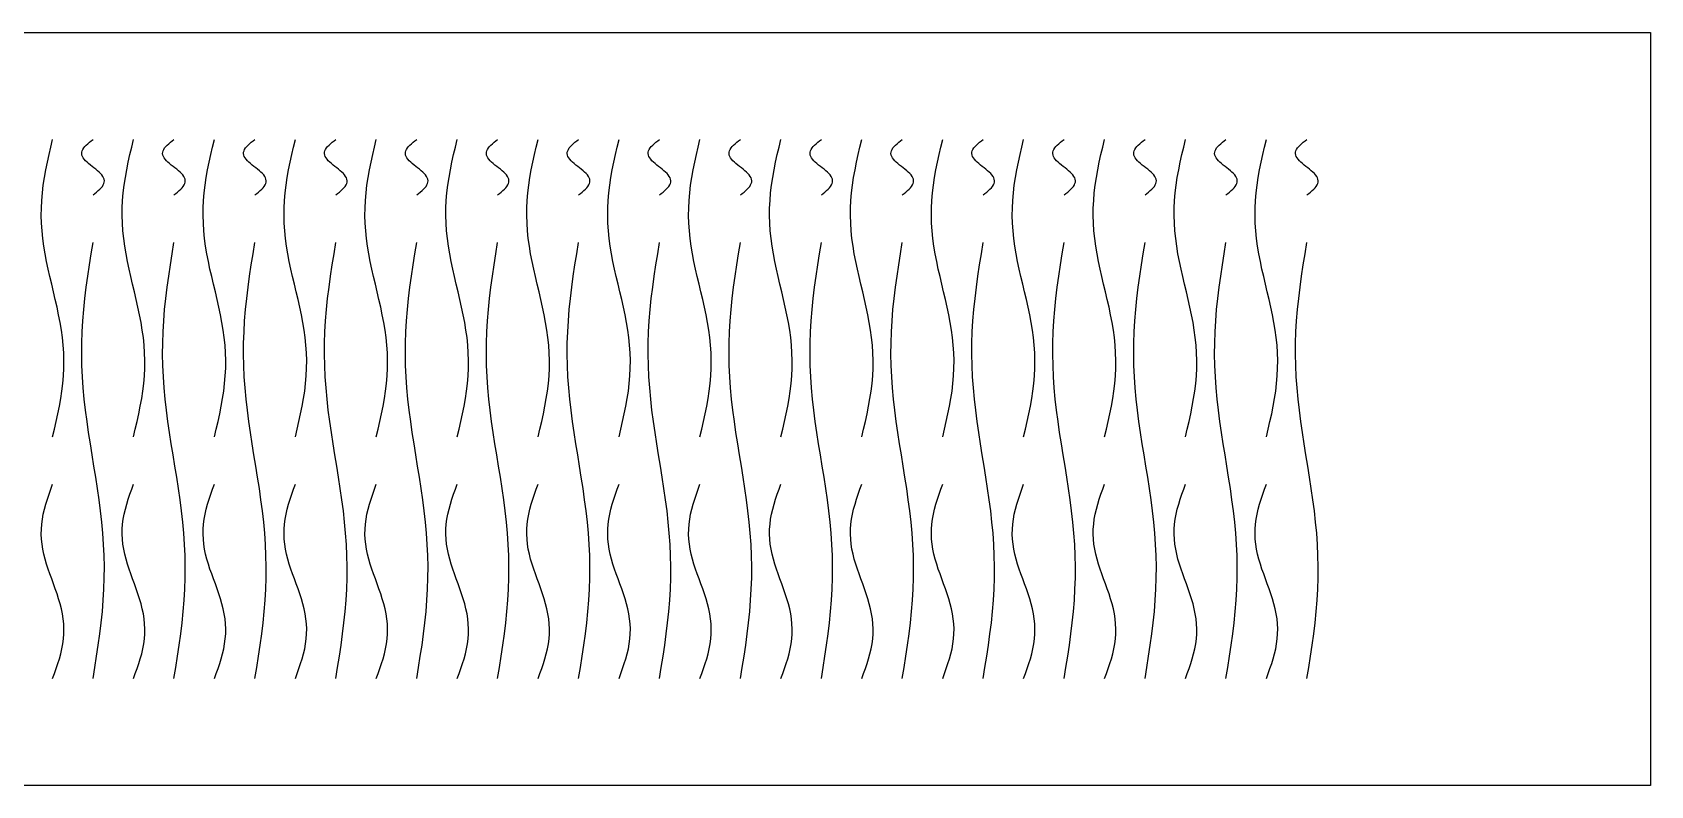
# Model space of a CAD drawing. Header units: millimetres. Extents: x 6 to 171, y 6 to 44.
# Drawn here: x 89.4 to 171, y 6 to 44 of the extents above; entities that cross this region are included whole.
import ezdxf

# ---------------------------------------------------------------- set-up
doc = ezdxf.new("R2010")
doc.units = ezdxf.units.MM
doc.layers.add('CUT', color=1, linetype='Continuous')

msp = doc.modelspace()

# ---------------------------------------------------------------- linework, layer by layer
at = {"layer": 'CUT'}
msp.add_lwpolyline([(6.007, 43.993), (6.147, 44), (170.853, 44), (170.993, 43.993), (171, 43.853), (171, 6.147), (170.993, 6.007), (170.853, 6), (6.147, 6), (6.007, 6.007), (6, 6.147), (6, 43.853), (6.007, 43.993)], close=True, dxfattribs=at)
for points in [[(90.38, 23.6), (90.472, 23.985), (90.561, 24.369), (90.646, 24.754), (90.724, 25.138), (90.792, 25.523), (90.851, 25.908), (90.897, 26.292), (90.929, 26.677), (90.948, 27.062), (90.951, 27.446), (90.94, 27.831), (90.915, 28.215), (90.875, 28.6), (90.823, 28.985), (90.759, 29.369), (90.686, 29.754), (90.604, 30.138), (90.517, 30.523), (90.426, 30.908), (90.334, 31.292), (90.243, 31.677), (90.156, 32.062), (90.075, 32.446), (90.001, 32.831), (89.937, 33.215), (89.885, 33.6), (89.846, 33.985), (89.82, 34.369), (89.809, 34.754), (89.813, 35.138), (89.831, 35.523), (89.864, 35.908), (89.91, 36.292), (89.968, 36.677), (90.037, 37.062), (90.115, 37.446), (90.199, 37.831), (90.289, 38.215), (90.38, 38.6)], [(92.421, 35.8), (92.513, 35.872), (92.602, 35.944), (92.687, 36.015), (92.765, 36.087), (92.834, 36.159), (92.892, 36.231), (92.938, 36.303), (92.97, 36.374), (92.989, 36.446), (92.992, 36.518), (92.981, 36.59), (92.956, 36.662), (92.916, 36.733), (92.864, 36.805), (92.8, 36.877), (92.727, 36.949), (92.645, 37.021), (92.558, 37.092), (92.467, 37.164), (92.375, 37.236), (92.285, 37.308), (92.197, 37.379), (92.116, 37.451), (92.042, 37.523), (91.979, 37.595), (91.926, 37.667), (91.887, 37.738), (91.861, 37.81), (91.85, 37.882), (91.854, 37.954), (91.872, 38.026), (91.905, 38.097), (91.951, 38.169), (92.009, 38.241), (92.078, 38.313), (92.156, 38.385), (92.24, 38.456), (92.33, 38.528), (92.421, 38.6)], [(94.463, 23.6), (94.554, 23.985), (94.644, 24.369), (94.728, 24.754), (94.806, 25.138), (94.875, 25.523), (94.933, 25.908), (94.979, 26.292), (95.012, 26.677), (95.03, 27.062), (95.034, 27.446), (95.023, 27.831), (94.997, 28.215), (94.958, 28.6), (94.905, 28.985), (94.842, 29.369), (94.768, 29.754), (94.687, 30.138), (94.599, 30.523), (94.509, 30.908), (94.417, 31.292), (94.326, 31.677), (94.239, 32.062), (94.157, 32.446), (94.084, 32.831), (94.02, 33.215), (93.968, 33.6), (93.928, 33.985), (93.903, 34.369), (93.892, 34.754), (93.895, 35.138), (93.914, 35.523), (93.946, 35.908), (93.992, 36.292), (94.05, 36.677), (94.119, 37.062), (94.197, 37.446), (94.282, 37.831), (94.371, 38.215), (94.463, 38.6)], [(96.504, 35.8), (96.595, 35.872), (96.685, 35.944), (96.769, 36.015), (96.847, 36.087), (96.916, 36.159), (96.974, 36.231), (97.02, 36.303), (97.053, 36.374), (97.071, 36.446), (97.075, 36.518), (97.064, 36.59), (97.038, 36.662), (96.999, 36.733), (96.947, 36.805), (96.883, 36.877), (96.809, 36.949), (96.728, 37.021), (96.641, 37.092), (96.55, 37.164), (96.458, 37.236), (96.367, 37.308), (96.28, 37.379), (96.198, 37.451), (96.125, 37.523), (96.061, 37.595), (96.009, 37.667), (95.969, 37.738), (95.944, 37.81), (95.933, 37.882), (95.936, 37.954), (95.955, 38.026), (95.987, 38.097), (96.033, 38.169), (96.092, 38.241), (96.16, 38.313), (96.238, 38.385), (96.323, 38.456), (96.412, 38.528), (96.504, 38.6)], [(98.545, 23.6), (98.637, 23.985), (98.726, 24.369), (98.811, 24.754), (98.888, 25.138), (98.957, 25.523), (99.015, 25.908), (99.061, 26.292), (99.094, 26.677), (99.112, 27.062), (99.116, 27.446), (99.105, 27.831), (99.079, 28.215), (99.04, 28.6), (98.988, 28.985), (98.924, 29.369), (98.85, 29.754), (98.769, 30.138), (98.682, 30.523), (98.591, 30.908), (98.499, 31.292), (98.408, 31.677), (98.321, 32.062), (98.24, 32.446), (98.166, 32.831), (98.102, 33.215), (98.05, 33.6), (98.011, 33.985), (97.985, 34.369), (97.974, 34.754), (97.978, 35.138), (97.996, 35.523), (98.029, 35.908), (98.075, 36.292), (98.133, 36.677), (98.202, 37.062), (98.279, 37.446), (98.364, 37.831), (98.453, 38.215), (98.545, 38.6)], [(100.586, 35.8), (100.678, 35.872), (100.767, 35.944), (100.852, 36.015), (100.93, 36.087), (100.998, 36.159), (101.057, 36.231), (101.103, 36.303), (101.135, 36.374), (101.154, 36.446), (101.157, 36.518), (101.146, 36.59), (101.121, 36.662), (101.081, 36.733), (101.029, 36.805), (100.965, 36.877), (100.892, 36.949), (100.81, 37.021), (100.723, 37.092), (100.632, 37.164), (100.54, 37.236), (100.449, 37.308), (100.362, 37.379), (100.281, 37.451), (100.207, 37.523), (100.143, 37.595), (100.091, 37.667), (100.052, 37.738), (100.026, 37.81), (100.015, 37.882), (100.019, 37.954), (100.037, 38.026), (100.07, 38.097), (100.116, 38.169), (100.174, 38.241), (100.243, 38.313), (100.321, 38.385), (100.405, 38.456), (100.495, 38.528), (100.586, 38.6)], [(102.627, 23.6), (102.719, 23.985), (102.808, 24.369), (102.893, 24.754), (102.971, 25.138), (103.04, 25.523), (103.098, 25.908), (103.144, 26.292), (103.176, 26.677), (103.195, 27.062), (103.198, 27.446), (103.187, 27.831), (103.162, 28.215), (103.122, 28.6), (103.07, 28.985), (103.006, 29.369), (102.933, 29.754), (102.851, 30.138), (102.764, 30.523), (102.673, 30.908), (102.581, 31.292), (102.491, 31.677), (102.403, 32.062), (102.322, 32.446), (102.248, 32.831), (102.185, 33.215), (102.132, 33.6), (102.093, 33.985), (102.067, 34.369), (102.056, 34.754), (102.06, 35.138), (102.078, 35.523), (102.111, 35.908), (102.157, 36.292), (102.215, 36.677), (102.284, 37.062), (102.362, 37.446), (102.446, 37.831), (102.536, 38.215), (102.627, 38.6)], [(104.669, 35.8), (104.76, 35.872), (104.85, 35.944), (104.934, 36.015), (105.012, 36.087), (105.081, 36.159), (105.139, 36.231), (105.185, 36.303), (105.218, 36.374), (105.236, 36.446), (105.24, 36.518), (105.229, 36.59), (105.203, 36.662), (105.164, 36.733), (105.111, 36.805), (105.048, 36.877), (104.974, 36.949), (104.893, 37.021), (104.805, 37.092), (104.715, 37.164), (104.623, 37.236), (104.532, 37.308), (104.445, 37.379), (104.363, 37.451), (104.29, 37.523), (104.226, 37.595), (104.174, 37.667), (104.134, 37.738), (104.109, 37.81), (104.098, 37.882), (104.101, 37.954), (104.12, 38.026), (104.152, 38.097), (104.198, 38.169), (104.256, 38.241), (104.325, 38.313), (104.403, 38.385), (104.488, 38.456), (104.577, 38.528), (104.669, 38.6)], [(106.71, 23.6), (106.801, 23.985), (106.891, 24.369), (106.975, 24.754), (107.053, 25.138), (107.122, 25.523), (107.18, 25.908), (107.226, 26.292), (107.259, 26.677), (107.277, 27.062), (107.281, 27.446), (107.27, 27.831), (107.244, 28.215), (107.205, 28.6), (107.153, 28.985), (107.089, 29.369), (107.015, 29.754), (106.934, 30.138), (106.847, 30.523), (106.756, 30.908), (106.664, 31.292), (106.573, 31.677), (106.486, 32.062), (106.404, 32.446), (106.331, 32.831), (106.267, 33.215), (106.215, 33.6), (106.175, 33.985), (106.15, 34.369), (106.139, 34.754), (106.142, 35.138), (106.161, 35.523), (106.193, 35.908), (106.239, 36.292), (106.298, 36.677), (106.366, 37.062), (106.444, 37.446), (106.529, 37.831), (106.618, 38.215), (106.71, 38.6)], [(108.751, 35.8), (108.843, 35.872), (108.932, 35.944), (109.017, 36.015), (109.094, 36.087), (109.163, 36.159), (109.221, 36.231), (109.267, 36.303), (109.3, 36.374), (109.318, 36.446), (109.322, 36.518), (109.311, 36.59), (109.285, 36.662), (109.246, 36.733), (109.194, 36.805), (109.13, 36.877), (109.056, 36.949), (108.975, 37.021), (108.888, 37.092), (108.797, 37.164), (108.705, 37.236), (108.614, 37.308), (108.527, 37.379), (108.446, 37.451), (108.372, 37.523), (108.308, 37.595), (108.256, 37.667), (108.217, 37.738), (108.191, 37.81), (108.18, 37.882), (108.184, 37.954), (108.202, 38.026), (108.235, 38.097), (108.281, 38.169), (108.339, 38.241), (108.408, 38.313), (108.485, 38.385), (108.57, 38.456), (108.659, 38.528), (108.751, 38.6)], [(110.792, 23.6), (110.884, 23.985), (110.973, 24.369), (111.058, 24.754), (111.136, 25.138), (111.204, 25.523), (111.263, 25.908), (111.309, 26.292), (111.341, 26.677), (111.36, 27.062), (111.363, 27.446), (111.352, 27.831), (111.327, 28.215), (111.287, 28.6), (111.235, 28.985), (111.171, 29.369), (111.098, 29.754), (111.016, 30.138), (110.929, 30.523), (110.838, 30.908), (110.746, 31.292), (110.655, 31.677), (110.568, 32.062), (110.487, 32.446), (110.413, 32.831), (110.349, 33.215), (110.297, 33.6), (110.258, 33.985), (110.232, 34.369), (110.221, 34.754), (110.225, 35.138), (110.243, 35.523), (110.276, 35.908), (110.322, 36.292), (110.38, 36.677), (110.449, 37.062), (110.527, 37.446), (110.611, 37.831), (110.701, 38.215), (110.792, 38.6)], [(112.833, 35.8), (112.925, 35.872), (113.014, 35.944), (113.099, 36.015), (113.177, 36.087), (113.246, 36.159), (113.304, 36.231), (113.35, 36.303), (113.382, 36.374), (113.401, 36.446), (113.404, 36.518), (113.393, 36.59), (113.368, 36.662), (113.328, 36.733), (113.276, 36.805), (113.212, 36.877), (113.139, 36.949), (113.057, 37.021), (112.97, 37.092), (112.879, 37.164), (112.787, 37.236), (112.697, 37.308), (112.609, 37.379), (112.528, 37.451), (112.454, 37.523), (112.391, 37.595), (112.338, 37.667), (112.299, 37.738), (112.273, 37.81), (112.262, 37.882), (112.266, 37.954), (112.284, 38.026), (112.317, 38.097), (112.363, 38.169), (112.421, 38.241), (112.49, 38.313), (112.568, 38.385), (112.652, 38.456), (112.742, 38.528), (112.833, 38.6)], [(114.875, 23.6), (114.966, 23.985), (115.056, 24.369), (115.14, 24.754), (115.218, 25.138), (115.287, 25.523), (115.345, 25.908), (115.391, 26.292), (115.424, 26.677), (115.442, 27.062), (115.446, 27.446), (115.435, 27.831), (115.409, 28.215), (115.37, 28.6), (115.317, 28.985), (115.254, 29.369), (115.18, 29.754), (115.099, 30.138), (115.011, 30.523), (114.921, 30.908), (114.829, 31.292), (114.738, 31.677), (114.651, 32.062), (114.569, 32.446), (114.496, 32.831), (114.432, 33.215), (114.38, 33.6), (114.34, 33.985), (114.315, 34.369), (114.304, 34.754), (114.307, 35.138), (114.326, 35.523), (114.358, 35.908), (114.404, 36.292), (114.462, 36.677), (114.531, 37.062), (114.609, 37.446), (114.694, 37.831), (114.783, 38.215), (114.875, 38.6)], [(116.916, 35.8), (117.007, 35.872), (117.097, 35.944), (117.181, 36.015), (117.259, 36.087), (117.328, 36.159), (117.386, 36.231), (117.432, 36.303), (117.465, 36.374), (117.483, 36.446), (117.487, 36.518), (117.476, 36.59), (117.45, 36.662), (117.411, 36.733), (117.359, 36.805), (117.295, 36.877), (117.221, 36.949), (117.14, 37.021), (117.053, 37.092), (116.962, 37.164), (116.87, 37.236), (116.779, 37.308), (116.692, 37.379), (116.61, 37.451), (116.537, 37.523), (116.473, 37.595), (116.421, 37.667), (116.381, 37.738), (116.356, 37.81), (116.345, 37.882), (116.348, 37.954), (116.367, 38.026), (116.399, 38.097), (116.445, 38.169), (116.504, 38.241), (116.572, 38.313), (116.65, 38.385), (116.735, 38.456), (116.824, 38.528), (116.916, 38.6)], [(118.957, 23.6), (119.049, 23.985), (119.138, 24.369), (119.223, 24.754), (119.3, 25.138), (119.369, 25.523), (119.427, 25.908), (119.473, 26.292), (119.506, 26.677), (119.524, 27.062), (119.528, 27.446), (119.517, 27.831), (119.491, 28.215), (119.452, 28.6), (119.4, 28.985), (119.336, 29.369), (119.262, 29.754), (119.181, 30.138), (119.094, 30.523), (119.003, 30.908), (118.911, 31.292), (118.82, 31.677), (118.733, 32.062), (118.652, 32.446), (118.578, 32.831), (118.514, 33.215), (118.462, 33.6), (118.423, 33.985), (118.397, 34.369), (118.386, 34.754), (118.39, 35.138), (118.408, 35.523), (118.441, 35.908), (118.487, 36.292), (118.545, 36.677), (118.614, 37.062), (118.691, 37.446), (118.776, 37.831), (118.865, 38.215), (118.957, 38.6)], [(120.998, 35.8), (121.09, 35.872), (121.179, 35.944), (121.264, 36.015), (121.342, 36.087), (121.41, 36.159), (121.469, 36.231), (121.515, 36.303), (121.547, 36.374), (121.566, 36.446), (121.569, 36.518), (121.558, 36.59), (121.533, 36.662), (121.493, 36.733), (121.441, 36.805), (121.377, 36.877), (121.304, 36.949), (121.222, 37.021), (121.135, 37.092), (121.044, 37.164), (120.952, 37.236), (120.861, 37.308), (120.774, 37.379), (120.693, 37.451), (120.619, 37.523), (120.555, 37.595), (120.503, 37.667), (120.464, 37.738), (120.438, 37.81), (120.427, 37.882), (120.431, 37.954), (120.449, 38.026), (120.482, 38.097), (120.528, 38.169), (120.586, 38.241), (120.655, 38.313), (120.733, 38.385), (120.817, 38.456), (120.907, 38.528), (120.998, 38.6)], [(123.039, 23.6), (123.131, 23.985), (123.22, 24.369), (123.305, 24.754), (123.383, 25.138), (123.452, 25.523), (123.51, 25.908), (123.556, 26.292), (123.588, 26.677), (123.607, 27.062), (123.61, 27.446), (123.599, 27.831), (123.574, 28.215), (123.534, 28.6), (123.482, 28.985), (123.418, 29.369), (123.345, 29.754), (123.263, 30.138), (123.176, 30.523), (123.085, 30.908), (122.993, 31.292), (122.903, 31.677), (122.815, 32.062), (122.734, 32.446), (122.66, 32.831), (122.597, 33.215), (122.544, 33.6), (122.505, 33.985), (122.479, 34.369), (122.468, 34.754), (122.472, 35.138), (122.49, 35.523), (122.523, 35.908), (122.569, 36.292), (122.627, 36.677), (122.696, 37.062), (122.774, 37.446), (122.858, 37.831), (122.948, 38.215), (123.039, 38.6)], [(125.081, 35.8), (125.172, 35.872), (125.262, 35.944), (125.346, 36.015), (125.424, 36.087), (125.493, 36.159), (125.551, 36.231), (125.597, 36.303), (125.63, 36.374), (125.648, 36.446), (125.652, 36.518), (125.641, 36.59), (125.615, 36.662), (125.576, 36.733), (125.523, 36.805), (125.46, 36.877), (125.386, 36.949), (125.305, 37.021), (125.217, 37.092), (125.127, 37.164), (125.035, 37.236), (124.944, 37.308), (124.857, 37.379), (124.775, 37.451), (124.702, 37.523), (124.638, 37.595), (124.586, 37.667), (124.546, 37.738), (124.521, 37.81), (124.51, 37.882), (124.513, 37.954), (124.532, 38.026), (124.564, 38.097), (124.61, 38.169), (124.668, 38.241), (124.737, 38.313), (124.815, 38.385), (124.9, 38.456), (124.989, 38.528), (125.081, 38.6)], [(127.122, 23.6), (127.213, 23.985), (127.303, 24.369), (127.387, 24.754), (127.465, 25.138), (127.534, 25.523), (127.592, 25.908), (127.638, 26.292), (127.671, 26.677), (127.689, 27.062), (127.693, 27.446), (127.682, 27.831), (127.656, 28.215), (127.617, 28.6), (127.565, 28.985), (127.501, 29.369), (127.427, 29.754), (127.346, 30.138), (127.259, 30.523), (127.168, 30.908), (127.076, 31.292), (126.985, 31.677), (126.898, 32.062), (126.816, 32.446), (126.743, 32.831), (126.679, 33.215), (126.627, 33.6), (126.587, 33.985), (126.562, 34.369), (126.551, 34.754), (126.554, 35.138), (126.573, 35.523), (126.605, 35.908), (126.651, 36.292), (126.71, 36.677), (126.778, 37.062), (126.856, 37.446), (126.941, 37.831), (127.03, 38.215), (127.122, 38.6)], [(129.163, 35.8), (129.255, 35.872), (129.344, 35.944), (129.429, 36.015), (129.506, 36.087), (129.575, 36.159), (129.633, 36.231), (129.679, 36.303), (129.712, 36.374), (129.73, 36.446), (129.734, 36.518), (129.723, 36.59), (129.697, 36.662), (129.658, 36.733), (129.606, 36.805), (129.542, 36.877), (129.468, 36.949), (129.387, 37.021), (129.3, 37.092), (129.209, 37.164), (129.117, 37.236), (129.026, 37.308), (128.939, 37.379), (128.858, 37.451), (128.784, 37.523), (128.72, 37.595), (128.668, 37.667), (128.629, 37.738), (128.603, 37.81), (128.592, 37.882), (128.596, 37.954), (128.614, 38.026), (128.647, 38.097), (128.693, 38.169), (128.751, 38.241), (128.82, 38.313), (128.897, 38.385), (128.982, 38.456), (129.071, 38.528), (129.163, 38.6)], [(131.204, 23.6), (131.296, 23.985), (131.385, 24.369), (131.47, 24.754), (131.548, 25.138), (131.616, 25.523), (131.675, 25.908), (131.721, 26.292), (131.753, 26.677), (131.772, 27.062), (131.775, 27.446), (131.764, 27.831), (131.739, 28.215), (131.699, 28.6), (131.647, 28.985), (131.583, 29.369), (131.51, 29.754), (131.428, 30.138), (131.341, 30.523), (131.25, 30.908), (131.158, 31.292), (131.067, 31.677), (130.98, 32.062), (130.899, 32.446), (130.825, 32.831), (130.761, 33.215), (130.709, 33.6), (130.67, 33.985), (130.644, 34.369), (130.633, 34.754), (130.637, 35.138), (130.655, 35.523), (130.688, 35.908), (130.734, 36.292), (130.792, 36.677), (130.861, 37.062), (130.939, 37.446), (131.023, 37.831), (131.113, 38.215), (131.204, 38.6)], [(133.245, 35.8), (133.337, 35.872), (133.426, 35.944), (133.511, 36.015), (133.589, 36.087), (133.658, 36.159), (133.716, 36.231), (133.762, 36.303), (133.794, 36.374), (133.813, 36.446), (133.816, 36.518), (133.805, 36.59), (133.78, 36.662), (133.74, 36.733), (133.688, 36.805), (133.624, 36.877), (133.551, 36.949), (133.469, 37.021), (133.382, 37.092), (133.291, 37.164), (133.199, 37.236), (133.109, 37.308), (133.021, 37.379), (132.94, 37.451), (132.866, 37.523), (132.803, 37.595), (132.75, 37.667), (132.711, 37.738), (132.685, 37.81), (132.674, 37.882), (132.678, 37.954), (132.696, 38.026), (132.729, 38.097), (132.775, 38.169), (132.833, 38.241), (132.902, 38.313), (132.98, 38.385), (133.064, 38.456), (133.154, 38.528), (133.245, 38.6)], [(135.287, 23.6), (135.378, 23.985), (135.468, 24.369), (135.552, 24.754), (135.63, 25.138), (135.699, 25.523), (135.757, 25.908), (135.803, 26.292), (135.836, 26.677), (135.854, 27.062), (135.858, 27.446), (135.847, 27.831), (135.821, 28.215), (135.782, 28.6), (135.729, 28.985), (135.666, 29.369), (135.592, 29.754), (135.511, 30.138), (135.423, 30.523), (135.333, 30.908), (135.241, 31.292), (135.15, 31.677), (135.063, 32.062), (134.981, 32.446), (134.908, 32.831), (134.844, 33.215), (134.792, 33.6), (134.752, 33.985), (134.727, 34.369), (134.716, 34.754), (134.719, 35.138), (134.738, 35.523), (134.77, 35.908), (134.816, 36.292), (134.874, 36.677), (134.943, 37.062), (135.021, 37.446), (135.106, 37.831), (135.195, 38.215), (135.287, 38.6)], [(137.328, 35.8), (137.419, 35.872), (137.509, 35.944), (137.593, 36.015), (137.671, 36.087), (137.74, 36.159), (137.798, 36.231), (137.844, 36.303), (137.877, 36.374), (137.895, 36.446), (137.899, 36.518), (137.888, 36.59), (137.862, 36.662), (137.823, 36.733), (137.771, 36.805), (137.707, 36.877), (137.633, 36.949), (137.552, 37.021), (137.465, 37.092), (137.374, 37.164), (137.282, 37.236), (137.191, 37.308), (137.104, 37.379), (137.022, 37.451), (136.949, 37.523), (136.885, 37.595), (136.833, 37.667), (136.793, 37.738), (136.768, 37.81), (136.757, 37.882), (136.76, 37.954), (136.779, 38.026), (136.811, 38.097), (136.857, 38.169), (136.916, 38.241), (136.984, 38.313), (137.062, 38.385), (137.147, 38.456), (137.236, 38.528), (137.328, 38.6)], [(139.369, 23.6), (139.461, 23.985), (139.55, 24.369), (139.635, 24.754), (139.712, 25.138), (139.781, 25.523), (139.839, 25.908), (139.885, 26.292), (139.918, 26.677), (139.936, 27.062), (139.94, 27.446), (139.929, 27.831), (139.903, 28.215), (139.864, 28.6), (139.812, 28.985), (139.748, 29.369), (139.674, 29.754), (139.593, 30.138), (139.506, 30.523), (139.415, 30.908), (139.323, 31.292), (139.232, 31.677), (139.145, 32.062), (139.064, 32.446), (138.99, 32.831), (138.926, 33.215), (138.874, 33.6), (138.835, 33.985), (138.809, 34.369), (138.798, 34.754), (138.802, 35.138), (138.82, 35.523), (138.853, 35.908), (138.899, 36.292), (138.957, 36.677), (139.026, 37.062), (139.103, 37.446), (139.188, 37.831), (139.277, 38.215), (139.369, 38.6)], [(141.41, 35.8), (141.502, 35.872), (141.591, 35.944), (141.676, 36.015), (141.754, 36.087), (141.822, 36.159), (141.881, 36.231), (141.927, 36.303), (141.959, 36.374), (141.978, 36.446), (141.981, 36.518), (141.97, 36.59), (141.945, 36.662), (141.905, 36.733), (141.853, 36.805), (141.789, 36.877), (141.716, 36.949), (141.634, 37.021), (141.547, 37.092), (141.456, 37.164), (141.364, 37.236), (141.273, 37.308), (141.186, 37.379), (141.105, 37.451), (141.031, 37.523), (140.967, 37.595), (140.915, 37.667), (140.876, 37.738), (140.85, 37.81), (140.839, 37.882), (140.843, 37.954), (140.861, 38.026), (140.894, 38.097), (140.94, 38.169), (140.998, 38.241), (141.067, 38.313), (141.145, 38.385), (141.229, 38.456), (141.319, 38.528), (141.41, 38.6)], [(143.451, 23.6), (143.543, 23.985), (143.632, 24.369), (143.717, 24.754), (143.795, 25.138), (143.864, 25.523), (143.922, 25.908), (143.968, 26.292), (144, 26.677), (144.019, 27.062), (144.022, 27.446), (144.011, 27.831), (143.986, 28.215), (143.946, 28.6), (143.894, 28.985), (143.83, 29.369), (143.757, 29.754), (143.675, 30.138), (143.588, 30.523), (143.497, 30.908), (143.405, 31.292), (143.315, 31.677), (143.227, 32.062), (143.146, 32.446), (143.072, 32.831), (143.009, 33.215), (142.956, 33.6), (142.917, 33.985), (142.891, 34.369), (142.88, 34.754), (142.884, 35.138), (142.902, 35.523), (142.935, 35.908), (142.981, 36.292), (143.039, 36.677), (143.108, 37.062), (143.186, 37.446), (143.27, 37.831), (143.36, 38.215), (143.451, 38.6)], [(145.493, 35.8), (145.584, 35.872), (145.674, 35.944), (145.758, 36.015), (145.836, 36.087), (145.905, 36.159), (145.963, 36.231), (146.009, 36.303), (146.042, 36.374), (146.06, 36.446), (146.064, 36.518), (146.053, 36.59), (146.027, 36.662), (145.988, 36.733), (145.935, 36.805), (145.872, 36.877), (145.798, 36.949), (145.717, 37.021), (145.629, 37.092), (145.539, 37.164), (145.447, 37.236), (145.356, 37.308), (145.269, 37.379), (145.187, 37.451), (145.114, 37.523), (145.05, 37.595), (144.998, 37.667), (144.958, 37.738), (144.933, 37.81), (144.922, 37.882), (144.925, 37.954), (144.944, 38.026), (144.976, 38.097), (145.022, 38.169), (145.08, 38.241), (145.149, 38.313), (145.227, 38.385), (145.312, 38.456), (145.401, 38.528), (145.493, 38.6)], [(147.534, 23.6), (147.625, 23.985), (147.715, 24.369), (147.799, 24.754), (147.877, 25.138), (147.946, 25.523), (148.004, 25.908), (148.05, 26.292), (148.083, 26.677), (148.101, 27.062), (148.105, 27.446), (148.094, 27.831), (148.068, 28.215), (148.029, 28.6), (147.977, 28.985), (147.913, 29.369), (147.839, 29.754), (147.758, 30.138), (147.671, 30.523), (147.58, 30.908), (147.488, 31.292), (147.397, 31.677), (147.31, 32.062), (147.228, 32.446), (147.155, 32.831), (147.091, 33.215), (147.039, 33.6), (146.999, 33.985), (146.974, 34.369), (146.963, 34.754), (146.966, 35.138), (146.985, 35.523), (147.017, 35.908), (147.063, 36.292), (147.122, 36.677), (147.19, 37.062), (147.268, 37.446), (147.353, 37.831), (147.442, 38.215), (147.534, 38.6)], [(149.575, 35.8), (149.667, 35.872), (149.756, 35.944), (149.841, 36.015), (149.918, 36.087), (149.987, 36.159), (150.045, 36.231), (150.091, 36.303), (150.124, 36.374), (150.142, 36.446), (150.146, 36.518), (150.135, 36.59), (150.109, 36.662), (150.07, 36.733), (150.018, 36.805), (149.954, 36.877), (149.88, 36.949), (149.799, 37.021), (149.712, 37.092), (149.621, 37.164), (149.529, 37.236), (149.438, 37.308), (149.351, 37.379), (149.27, 37.451), (149.196, 37.523), (149.132, 37.595), (149.08, 37.667), (149.041, 37.738), (149.015, 37.81), (149.004, 37.882), (149.008, 37.954), (149.026, 38.026), (149.059, 38.097), (149.105, 38.169), (149.163, 38.241), (149.232, 38.313), (149.309, 38.385), (149.394, 38.456), (149.483, 38.528), (149.575, 38.6)], [(151.616, 23.6), (151.708, 23.985), (151.797, 24.369), (151.882, 24.754), (151.96, 25.138), (152.028, 25.523), (152.087, 25.908), (152.133, 26.292), (152.165, 26.677), (152.184, 27.062), (152.187, 27.446), (152.176, 27.831), (152.151, 28.215), (152.111, 28.6), (152.059, 28.985), (151.995, 29.369), (151.922, 29.754), (151.84, 30.138), (151.753, 30.523), (151.662, 30.908), (151.57, 31.292), (151.479, 31.677), (151.392, 32.062), (151.311, 32.446), (151.237, 32.831), (151.173, 33.215), (151.121, 33.6), (151.082, 33.985), (151.056, 34.369), (151.045, 34.754), (151.049, 35.138), (151.067, 35.523), (151.1, 35.908), (151.146, 36.292), (151.204, 36.677), (151.273, 37.062), (151.351, 37.446), (151.435, 37.831), (151.525, 38.215), (151.616, 38.6)], [(153.657, 35.8), (153.749, 35.872), (153.838, 35.944), (153.923, 36.015), (154.001, 36.087), (154.07, 36.159), (154.128, 36.231), (154.174, 36.303), (154.206, 36.374), (154.225, 36.446), (154.228, 36.518), (154.217, 36.59), (154.192, 36.662), (154.152, 36.733), (154.1, 36.805), (154.036, 36.877), (153.963, 36.949), (153.881, 37.021), (153.794, 37.092), (153.703, 37.164), (153.611, 37.236), (153.521, 37.308), (153.433, 37.379), (153.352, 37.451), (153.278, 37.523), (153.215, 37.595), (153.162, 37.667), (153.123, 37.738), (153.097, 37.81), (153.086, 37.882), (153.09, 37.954), (153.108, 38.026), (153.141, 38.097), (153.187, 38.169), (153.245, 38.241), (153.314, 38.313), (153.392, 38.385), (153.476, 38.456), (153.566, 38.528), (153.657, 38.6)], [(92.421, 11.4), (92.513, 11.964), (92.602, 12.528), (92.687, 13.092), (92.765, 13.656), (92.834, 14.221), (92.892, 14.785), (92.938, 15.349), (92.97, 15.913), (92.989, 16.477), (92.992, 17.041), (92.981, 17.605), (92.956, 18.169), (92.916, 18.733), (92.864, 19.297), (92.8, 19.862), (92.727, 20.426), (92.645, 20.99), (92.558, 21.554), (92.467, 22.118), (92.375, 22.682), (92.285, 23.246), (92.197, 23.81), (92.116, 24.374), (92.042, 24.938), (91.979, 25.503), (91.926, 26.067), (91.887, 26.631), (91.861, 27.195), (91.85, 27.759), (91.854, 28.323), (91.872, 28.887), (91.905, 29.451), (91.951, 30.015), (92.009, 30.579), (92.078, 31.144), (92.156, 31.708), (92.24, 32.272), (92.33, 32.836), (92.421, 33.4)], [(96.504, 11.4), (96.595, 11.964), (96.685, 12.528), (96.769, 13.092), (96.847, 13.656), (96.916, 14.221), (96.974, 14.785), (97.02, 15.349), (97.053, 15.913), (97.071, 16.477), (97.075, 17.041), (97.064, 17.605), (97.038, 18.169), (96.999, 18.733), (96.947, 19.297), (96.883, 19.862), (96.809, 20.426), (96.728, 20.99), (96.641, 21.554), (96.55, 22.118), (96.458, 22.682), (96.367, 23.246), (96.28, 23.81), (96.198, 24.374), (96.125, 24.938), (96.061, 25.503), (96.009, 26.067), (95.969, 26.631), (95.944, 27.195), (95.933, 27.759), (95.936, 28.323), (95.955, 28.887), (95.987, 29.451), (96.033, 30.015), (96.092, 30.579), (96.16, 31.144), (96.238, 31.708), (96.323, 32.272), (96.412, 32.836), (96.504, 33.4)], [(100.586, 11.4), (100.678, 11.964), (100.767, 12.528), (100.852, 13.092), (100.93, 13.656), (100.998, 14.221), (101.057, 14.785), (101.103, 15.349), (101.135, 15.913), (101.154, 16.477), (101.157, 17.041), (101.146, 17.605), (101.121, 18.169), (101.081, 18.733), (101.029, 19.297), (100.965, 19.862), (100.892, 20.426), (100.81, 20.99), (100.723, 21.554), (100.632, 22.118), (100.54, 22.682), (100.449, 23.246), (100.362, 23.81), (100.281, 24.374), (100.207, 24.938), (100.143, 25.503), (100.091, 26.067), (100.052, 26.631), (100.026, 27.195), (100.015, 27.759), (100.019, 28.323), (100.037, 28.887), (100.07, 29.451), (100.116, 30.015), (100.174, 30.579), (100.243, 31.144), (100.321, 31.708), (100.405, 32.272), (100.495, 32.836), (100.586, 33.4)], [(104.669, 11.4), (104.76, 11.964), (104.85, 12.528), (104.934, 13.092), (105.012, 13.656), (105.081, 14.221), (105.139, 14.785), (105.185, 15.349), (105.218, 15.913), (105.236, 16.477), (105.24, 17.041), (105.229, 17.605), (105.203, 18.169), (105.164, 18.733), (105.111, 19.297), (105.048, 19.862), (104.974, 20.426), (104.893, 20.99), (104.805, 21.554), (104.715, 22.118), (104.623, 22.682), (104.532, 23.246), (104.445, 23.81), (104.363, 24.374), (104.29, 24.938), (104.226, 25.503), (104.174, 26.067), (104.134, 26.631), (104.109, 27.195), (104.098, 27.759), (104.101, 28.323), (104.12, 28.887), (104.152, 29.451), (104.198, 30.015), (104.256, 30.579), (104.325, 31.144), (104.403, 31.708), (104.488, 32.272), (104.577, 32.836), (104.669, 33.4)], [(108.751, 11.4), (108.843, 11.964), (108.932, 12.528), (109.017, 13.092), (109.094, 13.656), (109.163, 14.221), (109.221, 14.785), (109.267, 15.349), (109.3, 15.913), (109.318, 16.477), (109.322, 17.041), (109.311, 17.605), (109.285, 18.169), (109.246, 18.733), (109.194, 19.297), (109.13, 19.862), (109.056, 20.426), (108.975, 20.99), (108.888, 21.554), (108.797, 22.118), (108.705, 22.682), (108.614, 23.246), (108.527, 23.81), (108.446, 24.374), (108.372, 24.938), (108.308, 25.503), (108.256, 26.067), (108.217, 26.631), (108.191, 27.195), (108.18, 27.759), (108.184, 28.323), (108.202, 28.887), (108.235, 29.451), (108.281, 30.015), (108.339, 30.579), (108.408, 31.144), (108.485, 31.708), (108.57, 32.272), (108.659, 32.836), (108.751, 33.4)], [(112.833, 11.4), (112.925, 11.964), (113.014, 12.528), (113.099, 13.092), (113.177, 13.656), (113.246, 14.221), (113.304, 14.785), (113.35, 15.349), (113.382, 15.913), (113.401, 16.477), (113.404, 17.041), (113.393, 17.605), (113.368, 18.169), (113.328, 18.733), (113.276, 19.297), (113.212, 19.862), (113.139, 20.426), (113.057, 20.99), (112.97, 21.554), (112.879, 22.118), (112.787, 22.682), (112.697, 23.246), (112.609, 23.81), (112.528, 24.374), (112.454, 24.938), (112.391, 25.503), (112.338, 26.067), (112.299, 26.631), (112.273, 27.195), (112.262, 27.759), (112.266, 28.323), (112.284, 28.887), (112.317, 29.451), (112.363, 30.015), (112.421, 30.579), (112.49, 31.144), (112.568, 31.708), (112.652, 32.272), (112.742, 32.836), (112.833, 33.4)], [(116.916, 11.4), (117.007, 11.964), (117.097, 12.528), (117.181, 13.092), (117.259, 13.656), (117.328, 14.221), (117.386, 14.785), (117.432, 15.349), (117.465, 15.913), (117.483, 16.477), (117.487, 17.041), (117.476, 17.605), (117.45, 18.169), (117.411, 18.733), (117.359, 19.297), (117.295, 19.862), (117.221, 20.426), (117.14, 20.99), (117.053, 21.554), (116.962, 22.118), (116.87, 22.682), (116.779, 23.246), (116.692, 23.81), (116.61, 24.374), (116.537, 24.938), (116.473, 25.503), (116.421, 26.067), (116.381, 26.631), (116.356, 27.195), (116.345, 27.759), (116.348, 28.323), (116.367, 28.887), (116.399, 29.451), (116.445, 30.015), (116.504, 30.579), (116.572, 31.144), (116.65, 31.708), (116.735, 32.272), (116.824, 32.836), (116.916, 33.4)], [(120.998, 11.4), (121.09, 11.964), (121.179, 12.528), (121.264, 13.092), (121.342, 13.656), (121.41, 14.221), (121.469, 14.785), (121.515, 15.349), (121.547, 15.913), (121.566, 16.477), (121.569, 17.041), (121.558, 17.605), (121.533, 18.169), (121.493, 18.733), (121.441, 19.297), (121.377, 19.862), (121.304, 20.426), (121.222, 20.99), (121.135, 21.554), (121.044, 22.118), (120.952, 22.682), (120.861, 23.246), (120.774, 23.81), (120.693, 24.374), (120.619, 24.938), (120.555, 25.503), (120.503, 26.067), (120.464, 26.631), (120.438, 27.195), (120.427, 27.759), (120.431, 28.323), (120.449, 28.887), (120.482, 29.451), (120.528, 30.015), (120.586, 30.579), (120.655, 31.144), (120.733, 31.708), (120.817, 32.272), (120.907, 32.836), (120.998, 33.4)], [(125.081, 11.4), (125.172, 11.964), (125.262, 12.528), (125.346, 13.092), (125.424, 13.656), (125.493, 14.221), (125.551, 14.785), (125.597, 15.349), (125.63, 15.913), (125.648, 16.477), (125.652, 17.041), (125.641, 17.605), (125.615, 18.169), (125.576, 18.733), (125.523, 19.297), (125.46, 19.862), (125.386, 20.426), (125.305, 20.99), (125.217, 21.554), (125.127, 22.118), (125.035, 22.682), (124.944, 23.246), (124.857, 23.81), (124.775, 24.374), (124.702, 24.938), (124.638, 25.503), (124.586, 26.067), (124.546, 26.631), (124.521, 27.195), (124.51, 27.759), (124.513, 28.323), (124.532, 28.887), (124.564, 29.451), (124.61, 30.015), (124.668, 30.579), (124.737, 31.144), (124.815, 31.708), (124.9, 32.272), (124.989, 32.836), (125.081, 33.4)], [(129.163, 11.4), (129.255, 11.964), (129.344, 12.528), (129.429, 13.092), (129.506, 13.656), (129.575, 14.221), (129.633, 14.785), (129.679, 15.349), (129.712, 15.913), (129.73, 16.477), (129.734, 17.041), (129.723, 17.605), (129.697, 18.169), (129.658, 18.733), (129.606, 19.297), (129.542, 19.862), (129.468, 20.426), (129.387, 20.99), (129.3, 21.554), (129.209, 22.118), (129.117, 22.682), (129.026, 23.246), (128.939, 23.81), (128.858, 24.374), (128.784, 24.938), (128.72, 25.503), (128.668, 26.067), (128.629, 26.631), (128.603, 27.195), (128.592, 27.759), (128.596, 28.323), (128.614, 28.887), (128.647, 29.451), (128.693, 30.015), (128.751, 30.579), (128.82, 31.144), (128.897, 31.708), (128.982, 32.272), (129.071, 32.836), (129.163, 33.4)], [(133.245, 11.4), (133.337, 11.964), (133.426, 12.528), (133.511, 13.092), (133.589, 13.656), (133.658, 14.221), (133.716, 14.785), (133.762, 15.349), (133.794, 15.913), (133.813, 16.477), (133.816, 17.041), (133.805, 17.605), (133.78, 18.169), (133.74, 18.733), (133.688, 19.297), (133.624, 19.862), (133.551, 20.426), (133.469, 20.99), (133.382, 21.554), (133.291, 22.118), (133.199, 22.682), (133.109, 23.246), (133.021, 23.81), (132.94, 24.374), (132.866, 24.938), (132.803, 25.503), (132.75, 26.067), (132.711, 26.631), (132.685, 27.195), (132.674, 27.759), (132.678, 28.323), (132.696, 28.887), (132.729, 29.451), (132.775, 30.015), (132.833, 30.579), (132.902, 31.144), (132.98, 31.708), (133.064, 32.272), (133.154, 32.836), (133.245, 33.4)], [(137.328, 11.4), (137.419, 11.964), (137.509, 12.528), (137.593, 13.092), (137.671, 13.656), (137.74, 14.221), (137.798, 14.785), (137.844, 15.349), (137.877, 15.913), (137.895, 16.477), (137.899, 17.041), (137.888, 17.605), (137.862, 18.169), (137.823, 18.733), (137.771, 19.297), (137.707, 19.862), (137.633, 20.426), (137.552, 20.99), (137.465, 21.554), (137.374, 22.118), (137.282, 22.682), (137.191, 23.246), (137.104, 23.81), (137.022, 24.374), (136.949, 24.938), (136.885, 25.503), (136.833, 26.067), (136.793, 26.631), (136.768, 27.195), (136.757, 27.759), (136.76, 28.323), (136.779, 28.887), (136.811, 29.451), (136.857, 30.015), (136.916, 30.579), (136.984, 31.144), (137.062, 31.708), (137.147, 32.272), (137.236, 32.836), (137.328, 33.4)], [(141.41, 11.4), (141.502, 11.964), (141.591, 12.528), (141.676, 13.092), (141.754, 13.656), (141.822, 14.221), (141.881, 14.785), (141.927, 15.349), (141.959, 15.913), (141.978, 16.477), (141.981, 17.041), (141.97, 17.605), (141.945, 18.169), (141.905, 18.733), (141.853, 19.297), (141.789, 19.862), (141.716, 20.426), (141.634, 20.99), (141.547, 21.554), (141.456, 22.118), (141.364, 22.682), (141.273, 23.246), (141.186, 23.81), (141.105, 24.374), (141.031, 24.938), (140.967, 25.503), (140.915, 26.067), (140.876, 26.631), (140.85, 27.195), (140.839, 27.759), (140.843, 28.323), (140.861, 28.887), (140.894, 29.451), (140.94, 30.015), (140.998, 30.579), (141.067, 31.144), (141.145, 31.708), (141.229, 32.272), (141.319, 32.836), (141.41, 33.4)], [(145.493, 11.4), (145.584, 11.964), (145.674, 12.528), (145.758, 13.092), (145.836, 13.656), (145.905, 14.221), (145.963, 14.785), (146.009, 15.349), (146.042, 15.913), (146.06, 16.477), (146.064, 17.041), (146.053, 17.605), (146.027, 18.169), (145.988, 18.733), (145.935, 19.297), (145.872, 19.862), (145.798, 20.426), (145.717, 20.99), (145.629, 21.554), (145.539, 22.118), (145.447, 22.682), (145.356, 23.246), (145.269, 23.81), (145.187, 24.374), (145.114, 24.938), (145.05, 25.503), (144.998, 26.067), (144.958, 26.631), (144.933, 27.195), (144.922, 27.759), (144.925, 28.323), (144.944, 28.887), (144.976, 29.451), (145.022, 30.015), (145.08, 30.579), (145.149, 31.144), (145.227, 31.708), (145.312, 32.272), (145.401, 32.836), (145.493, 33.4)], [(149.575, 11.4), (149.667, 11.964), (149.756, 12.528), (149.841, 13.092), (149.918, 13.656), (149.987, 14.221), (150.045, 14.785), (150.091, 15.349), (150.124, 15.913), (150.142, 16.477), (150.146, 17.041), (150.135, 17.605), (150.109, 18.169), (150.07, 18.733), (150.018, 19.297), (149.954, 19.862), (149.88, 20.426), (149.799, 20.99), (149.712, 21.554), (149.621, 22.118), (149.529, 22.682), (149.438, 23.246), (149.351, 23.81), (149.27, 24.374), (149.196, 24.938), (149.132, 25.503), (149.08, 26.067), (149.041, 26.631), (149.015, 27.195), (149.004, 27.759), (149.008, 28.323), (149.026, 28.887), (149.059, 29.451), (149.105, 30.015), (149.163, 30.579), (149.232, 31.144), (149.309, 31.708), (149.394, 32.272), (149.483, 32.836), (149.575, 33.4)], [(153.657, 11.4), (153.749, 11.964), (153.838, 12.528), (153.923, 13.092), (154.001, 13.656), (154.07, 14.221), (154.128, 14.785), (154.174, 15.349), (154.206, 15.913), (154.225, 16.477), (154.228, 17.041), (154.217, 17.605), (154.192, 18.169), (154.152, 18.733), (154.1, 19.297), (154.036, 19.862), (153.963, 20.426), (153.881, 20.99), (153.794, 21.554), (153.703, 22.118), (153.611, 22.682), (153.521, 23.246), (153.433, 23.81), (153.352, 24.374), (153.278, 24.938), (153.215, 25.503), (153.162, 26.067), (153.123, 26.631), (153.097, 27.195), (153.086, 27.759), (153.09, 28.323), (153.108, 28.887), (153.141, 29.451), (153.187, 30.015), (153.245, 30.579), (153.314, 31.144), (153.392, 31.708), (153.476, 32.272), (153.566, 32.836), (153.657, 33.4)], [(90.38, 11.4), (90.472, 11.651), (90.561, 11.903), (90.646, 12.154), (90.724, 12.405), (90.792, 12.656), (90.851, 12.908), (90.897, 13.159), (90.929, 13.41), (90.948, 13.662), (90.951, 13.913), (90.94, 14.164), (90.915, 14.415), (90.875, 14.667), (90.823, 14.918), (90.759, 15.169), (90.686, 15.421), (90.604, 15.672), (90.517, 15.923), (90.426, 16.174), (90.334, 16.426), (90.243, 16.677), (90.156, 16.928), (90.075, 17.179), (90.001, 17.431), (89.937, 17.682), (89.885, 17.933), (89.846, 18.185), (89.82, 18.436), (89.809, 18.687), (89.813, 18.938), (89.831, 19.19), (89.864, 19.441), (89.91, 19.692), (89.968, 19.944), (90.037, 20.195), (90.115, 20.446), (90.199, 20.697), (90.289, 20.949), (90.38, 21.2)], [(94.463, 11.4), (94.554, 11.651), (94.644, 11.903), (94.728, 12.154), (94.806, 12.405), (94.875, 12.656), (94.933, 12.908), (94.979, 13.159), (95.012, 13.41), (95.03, 13.662), (95.034, 13.913), (95.023, 14.164), (94.997, 14.415), (94.958, 14.667), (94.905, 14.918), (94.842, 15.169), (94.768, 15.421), (94.687, 15.672), (94.599, 15.923), (94.509, 16.174), (94.417, 16.426), (94.326, 16.677), (94.239, 16.928), (94.157, 17.179), (94.084, 17.431), (94.02, 17.682), (93.968, 17.933), (93.928, 18.185), (93.903, 18.436), (93.892, 18.687), (93.895, 18.938), (93.914, 19.19), (93.946, 19.441), (93.992, 19.692), (94.05, 19.944), (94.119, 20.195), (94.197, 20.446), (94.282, 20.697), (94.371, 20.949), (94.463, 21.2)], [(98.545, 11.4), (98.637, 11.651), (98.726, 11.903), (98.811, 12.154), (98.888, 12.405), (98.957, 12.656), (99.015, 12.908), (99.061, 13.159), (99.094, 13.41), (99.112, 13.662), (99.116, 13.913), (99.105, 14.164), (99.079, 14.415), (99.04, 14.667), (98.988, 14.918), (98.924, 15.169), (98.85, 15.421), (98.769, 15.672), (98.682, 15.923), (98.591, 16.174), (98.499, 16.426), (98.408, 16.677), (98.321, 16.928), (98.24, 17.179), (98.166, 17.431), (98.102, 17.682), (98.05, 17.933), (98.011, 18.185), (97.985, 18.436), (97.974, 18.687), (97.978, 18.938), (97.996, 19.19), (98.029, 19.441), (98.075, 19.692), (98.133, 19.944), (98.202, 20.195), (98.279, 20.446), (98.364, 20.697), (98.453, 20.949), (98.545, 21.2)], [(102.627, 11.4), (102.719, 11.651), (102.808, 11.903), (102.893, 12.154), (102.971, 12.405), (103.04, 12.656), (103.098, 12.908), (103.144, 13.159), (103.176, 13.41), (103.195, 13.662), (103.198, 13.913), (103.187, 14.164), (103.162, 14.415), (103.122, 14.667), (103.07, 14.918), (103.006, 15.169), (102.933, 15.421), (102.851, 15.672), (102.764, 15.923), (102.673, 16.174), (102.581, 16.426), (102.491, 16.677), (102.403, 16.928), (102.322, 17.179), (102.248, 17.431), (102.185, 17.682), (102.132, 17.933), (102.093, 18.185), (102.067, 18.436), (102.056, 18.687), (102.06, 18.938), (102.078, 19.19), (102.111, 19.441), (102.157, 19.692), (102.215, 19.944), (102.284, 20.195), (102.362, 20.446), (102.446, 20.697), (102.536, 20.949), (102.627, 21.2)], [(106.71, 11.4), (106.801, 11.651), (106.891, 11.903), (106.975, 12.154), (107.053, 12.405), (107.122, 12.656), (107.18, 12.908), (107.226, 13.159), (107.259, 13.41), (107.277, 13.662), (107.281, 13.913), (107.27, 14.164), (107.244, 14.415), (107.205, 14.667), (107.153, 14.918), (107.089, 15.169), (107.015, 15.421), (106.934, 15.672), (106.847, 15.923), (106.756, 16.174), (106.664, 16.426), (106.573, 16.677), (106.486, 16.928), (106.404, 17.179), (106.331, 17.431), (106.267, 17.682), (106.215, 17.933), (106.175, 18.185), (106.15, 18.436), (106.139, 18.687), (106.142, 18.938), (106.161, 19.19), (106.193, 19.441), (106.239, 19.692), (106.298, 19.944), (106.366, 20.195), (106.444, 20.446), (106.529, 20.697), (106.618, 20.949), (106.71, 21.2)], [(110.792, 11.4), (110.884, 11.651), (110.973, 11.903), (111.058, 12.154), (111.136, 12.405), (111.204, 12.656), (111.263, 12.908), (111.309, 13.159), (111.341, 13.41), (111.36, 13.662), (111.363, 13.913), (111.352, 14.164), (111.327, 14.415), (111.287, 14.667), (111.235, 14.918), (111.171, 15.169), (111.098, 15.421), (111.016, 15.672), (110.929, 15.923), (110.838, 16.174), (110.746, 16.426), (110.655, 16.677), (110.568, 16.928), (110.487, 17.179), (110.413, 17.431), (110.349, 17.682), (110.297, 17.933), (110.258, 18.185), (110.232, 18.436), (110.221, 18.687), (110.225, 18.938), (110.243, 19.19), (110.276, 19.441), (110.322, 19.692), (110.38, 19.944), (110.449, 20.195), (110.527, 20.446), (110.611, 20.697), (110.701, 20.949), (110.792, 21.2)], [(114.875, 11.4), (114.966, 11.651), (115.056, 11.903), (115.14, 12.154), (115.218, 12.405), (115.287, 12.656), (115.345, 12.908), (115.391, 13.159), (115.424, 13.41), (115.442, 13.662), (115.446, 13.913), (115.435, 14.164), (115.409, 14.415), (115.37, 14.667), (115.317, 14.918), (115.254, 15.169), (115.18, 15.421), (115.099, 15.672), (115.011, 15.923), (114.921, 16.174), (114.829, 16.426), (114.738, 16.677), (114.651, 16.928), (114.569, 17.179), (114.496, 17.431), (114.432, 17.682), (114.38, 17.933), (114.34, 18.185), (114.315, 18.436), (114.304, 18.687), (114.307, 18.938), (114.326, 19.19), (114.358, 19.441), (114.404, 19.692), (114.462, 19.944), (114.531, 20.195), (114.609, 20.446), (114.694, 20.697), (114.783, 20.949), (114.875, 21.2)], [(118.957, 11.4), (119.049, 11.651), (119.138, 11.903), (119.223, 12.154), (119.3, 12.405), (119.369, 12.656), (119.427, 12.908), (119.473, 13.159), (119.506, 13.41), (119.524, 13.662), (119.528, 13.913), (119.517, 14.164), (119.491, 14.415), (119.452, 14.667), (119.4, 14.918), (119.336, 15.169), (119.262, 15.421), (119.181, 15.672), (119.094, 15.923), (119.003, 16.174), (118.911, 16.426), (118.82, 16.677), (118.733, 16.928), (118.652, 17.179), (118.578, 17.431), (118.514, 17.682), (118.462, 17.933), (118.423, 18.185), (118.397, 18.436), (118.386, 18.687), (118.39, 18.938), (118.408, 19.19), (118.441, 19.441), (118.487, 19.692), (118.545, 19.944), (118.614, 20.195), (118.691, 20.446), (118.776, 20.697), (118.865, 20.949), (118.957, 21.2)], [(123.039, 11.4), (123.131, 11.651), (123.22, 11.903), (123.305, 12.154), (123.383, 12.405), (123.452, 12.656), (123.51, 12.908), (123.556, 13.159), (123.588, 13.41), (123.607, 13.662), (123.61, 13.913), (123.599, 14.164), (123.574, 14.415), (123.534, 14.667), (123.482, 14.918), (123.418, 15.169), (123.345, 15.421), (123.263, 15.672), (123.176, 15.923), (123.085, 16.174), (122.993, 16.426), (122.903, 16.677), (122.815, 16.928), (122.734, 17.179), (122.66, 17.431), (122.597, 17.682), (122.544, 17.933), (122.505, 18.185), (122.479, 18.436), (122.468, 18.687), (122.472, 18.938), (122.49, 19.19), (122.523, 19.441), (122.569, 19.692), (122.627, 19.944), (122.696, 20.195), (122.774, 20.446), (122.858, 20.697), (122.948, 20.949), (123.039, 21.2)], [(127.122, 11.4), (127.213, 11.651), (127.303, 11.903), (127.387, 12.154), (127.465, 12.405), (127.534, 12.656), (127.592, 12.908), (127.638, 13.159), (127.671, 13.41), (127.689, 13.662), (127.693, 13.913), (127.682, 14.164), (127.656, 14.415), (127.617, 14.667), (127.565, 14.918), (127.501, 15.169), (127.427, 15.421), (127.346, 15.672), (127.259, 15.923), (127.168, 16.174), (127.076, 16.426), (126.985, 16.677), (126.898, 16.928), (126.816, 17.179), (126.743, 17.431), (126.679, 17.682), (126.627, 17.933), (126.587, 18.185), (126.562, 18.436), (126.551, 18.687), (126.554, 18.938), (126.573, 19.19), (126.605, 19.441), (126.651, 19.692), (126.71, 19.944), (126.778, 20.195), (126.856, 20.446), (126.941, 20.697), (127.03, 20.949), (127.122, 21.2)], [(131.204, 11.4), (131.296, 11.651), (131.385, 11.903), (131.47, 12.154), (131.548, 12.405), (131.616, 12.656), (131.675, 12.908), (131.721, 13.159), (131.753, 13.41), (131.772, 13.662), (131.775, 13.913), (131.764, 14.164), (131.739, 14.415), (131.699, 14.667), (131.647, 14.918), (131.583, 15.169), (131.51, 15.421), (131.428, 15.672), (131.341, 15.923), (131.25, 16.174), (131.158, 16.426), (131.067, 16.677), (130.98, 16.928), (130.899, 17.179), (130.825, 17.431), (130.761, 17.682), (130.709, 17.933), (130.67, 18.185), (130.644, 18.436), (130.633, 18.687), (130.637, 18.938), (130.655, 19.19), (130.688, 19.441), (130.734, 19.692), (130.792, 19.944), (130.861, 20.195), (130.939, 20.446), (131.023, 20.697), (131.113, 20.949), (131.204, 21.2)], [(135.287, 11.4), (135.378, 11.651), (135.468, 11.903), (135.552, 12.154), (135.63, 12.405), (135.699, 12.656), (135.757, 12.908), (135.803, 13.159), (135.836, 13.41), (135.854, 13.662), (135.858, 13.913), (135.847, 14.164), (135.821, 14.415), (135.782, 14.667), (135.729, 14.918), (135.666, 15.169), (135.592, 15.421), (135.511, 15.672), (135.423, 15.923), (135.333, 16.174), (135.241, 16.426), (135.15, 16.677), (135.063, 16.928), (134.981, 17.179), (134.908, 17.431), (134.844, 17.682), (134.792, 17.933), (134.752, 18.185), (134.727, 18.436), (134.716, 18.687), (134.719, 18.938), (134.738, 19.19), (134.77, 19.441), (134.816, 19.692), (134.874, 19.944), (134.943, 20.195), (135.021, 20.446), (135.106, 20.697), (135.195, 20.949), (135.287, 21.2)], [(139.369, 11.4), (139.461, 11.651), (139.55, 11.903), (139.635, 12.154), (139.712, 12.405), (139.781, 12.656), (139.839, 12.908), (139.885, 13.159), (139.918, 13.41), (139.936, 13.662), (139.94, 13.913), (139.929, 14.164), (139.903, 14.415), (139.864, 14.667), (139.812, 14.918), (139.748, 15.169), (139.674, 15.421), (139.593, 15.672), (139.506, 15.923), (139.415, 16.174), (139.323, 16.426), (139.232, 16.677), (139.145, 16.928), (139.064, 17.179), (138.99, 17.431), (138.926, 17.682), (138.874, 17.933), (138.835, 18.185), (138.809, 18.436), (138.798, 18.687), (138.802, 18.938), (138.82, 19.19), (138.853, 19.441), (138.899, 19.692), (138.957, 19.944), (139.026, 20.195), (139.103, 20.446), (139.188, 20.697), (139.277, 20.949), (139.369, 21.2)], [(143.451, 11.4), (143.543, 11.651), (143.632, 11.903), (143.717, 12.154), (143.795, 12.405), (143.864, 12.656), (143.922, 12.908), (143.968, 13.159), (144, 13.41), (144.019, 13.662), (144.022, 13.913), (144.011, 14.164), (143.986, 14.415), (143.946, 14.667), (143.894, 14.918), (143.83, 15.169), (143.757, 15.421), (143.675, 15.672), (143.588, 15.923), (143.497, 16.174), (143.405, 16.426), (143.315, 16.677), (143.227, 16.928), (143.146, 17.179), (143.072, 17.431), (143.009, 17.682), (142.956, 17.933), (142.917, 18.185), (142.891, 18.436), (142.88, 18.687), (142.884, 18.938), (142.902, 19.19), (142.935, 19.441), (142.981, 19.692), (143.039, 19.944), (143.108, 20.195), (143.186, 20.446), (143.27, 20.697), (143.36, 20.949), (143.451, 21.2)], [(147.534, 11.4), (147.625, 11.651), (147.715, 11.903), (147.799, 12.154), (147.877, 12.405), (147.946, 12.656), (148.004, 12.908), (148.05, 13.159), (148.083, 13.41), (148.101, 13.662), (148.105, 13.913), (148.094, 14.164), (148.068, 14.415), (148.029, 14.667), (147.977, 14.918), (147.913, 15.169), (147.839, 15.421), (147.758, 15.672), (147.671, 15.923), (147.58, 16.174), (147.488, 16.426), (147.397, 16.677), (147.31, 16.928), (147.228, 17.179), (147.155, 17.431), (147.091, 17.682), (147.039, 17.933), (146.999, 18.185), (146.974, 18.436), (146.963, 18.687), (146.966, 18.938), (146.985, 19.19), (147.017, 19.441), (147.063, 19.692), (147.122, 19.944), (147.19, 20.195), (147.268, 20.446), (147.353, 20.697), (147.442, 20.949), (147.534, 21.2)], [(151.616, 11.4), (151.708, 11.651), (151.797, 11.903), (151.882, 12.154), (151.96, 12.405), (152.028, 12.656), (152.087, 12.908), (152.133, 13.159), (152.165, 13.41), (152.184, 13.662), (152.187, 13.913), (152.176, 14.164), (152.151, 14.415), (152.111, 14.667), (152.059, 14.918), (151.995, 15.169), (151.922, 15.421), (151.84, 15.672), (151.753, 15.923), (151.662, 16.174), (151.57, 16.426), (151.479, 16.677), (151.392, 16.928), (151.311, 17.179), (151.237, 17.431), (151.173, 17.682), (151.121, 17.933), (151.082, 18.185), (151.056, 18.436), (151.045, 18.687), (151.049, 18.938), (151.067, 19.19), (151.1, 19.441), (151.146, 19.692), (151.204, 19.944), (151.273, 20.195), (151.351, 20.446), (151.435, 20.697), (151.525, 20.949), (151.616, 21.2)]]:
    msp.add_lwpolyline(points, dxfattribs=at)

doc.saveas('drawing.dxf')
